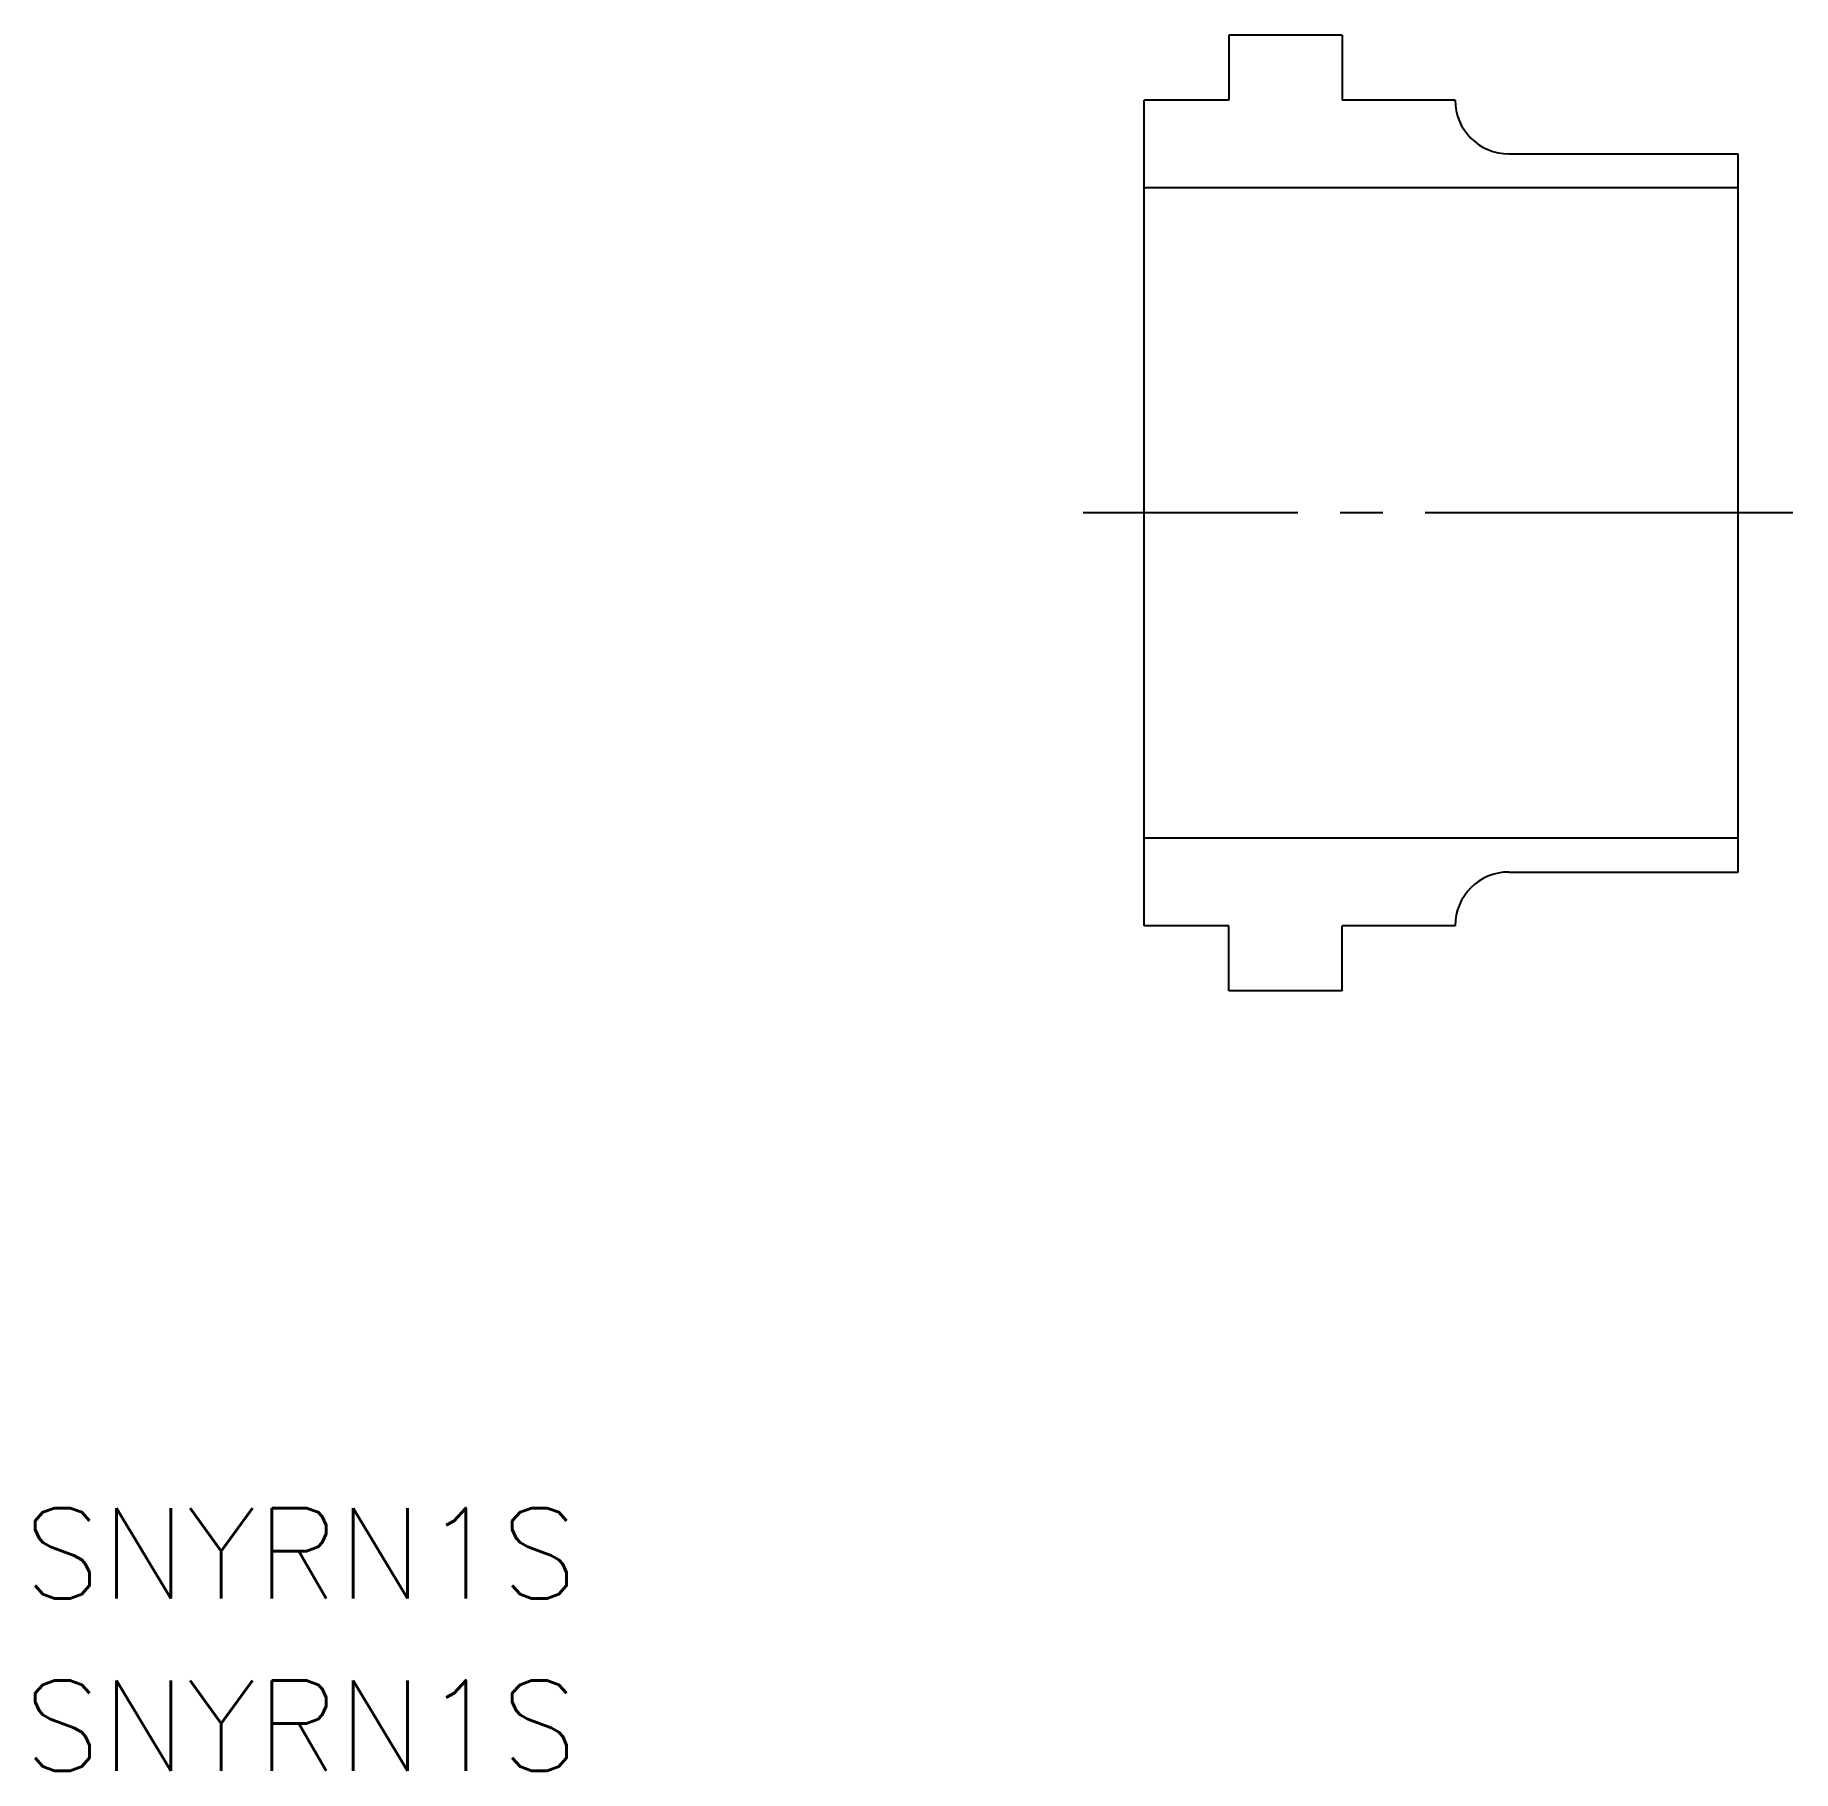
# Model space of a CAD drawing. Extents: x 47.1 to 109.3, y 150.9 to 212.3.
import ezdxf

# ---------------------------------------------------------------- set-up
doc = ezdxf.new("R2010")
doc.units = 0
doc.linetypes.add('CENTER', pattern=[17.5, 13, -1.5, 1.5, -1.5])
doc.layers.get('0').update_dxf_attribs({"linetype": 'CONTINUOUS'})
doc.layers.add('CENTER', color=1, linetype='CENTER')
doc.styles.get("Standard").update_dxf_attribs({"font": 'txt.shx', "bigfont": '@extfont2.shx'})

msp = doc.modelspace()

# ---------------------------------------------------------------- linework, layer by layer
at = {"color": 7, "linetype": 'CONTINUOUS'}
for p, q in [((93.347, 212.279), (89.347, 212.279)), ((89.347, 212.279), (89.347, 209.979)), ((93.347, 212.279), (93.347, 209.979)), ((86.347, 180.779), (86.347, 209.979)), ((89.347, 209.979), (86.347, 209.979)), ((97.347, 209.979), (93.347, 209.979)), ((97.347, 209.979), (97.347, 209.979)), ((99.247, 208.079), (107.347, 208.079)), ((107.347, 182.679), (107.347, 208.079)), ((107.347, 206.879), (86.347, 206.879)), ((107.347, 183.879), (86.347, 183.879)), ((99.247, 182.679), (107.347, 182.679)), ((89.347, 180.779), (86.347, 180.779)), ((89.347, 178.479), (89.347, 180.779)), ((93.347, 178.479), (93.347, 180.779)), ((97.347, 180.779), (93.347, 180.779)), ((97.347, 180.779), (97.347, 180.779)), ((93.347, 178.479), (89.347, 178.479))]:
    msp.add_line(p, q, dxfattribs=at)
for centre, start, end in [((99.247, 209.979), 180, 270), ((99.247, 180.779), 90, 180)]:
    msp.add_arc(centre, 1.9, start, end, dxfattribs=at)
at = {"layer": 'CENTER', "color": 1, "linetype": 'CENTER'}
msp.add_line((109.286, 195.379), (84.197, 195.379), dxfattribs=at)

# ---------------------------------------------------------------- texts
at = {"color": 7, "linetype": 'CONTINUOUS'}
for p in [(46.728, 156.984), (46.728, 150.887)]:
    msp.add_text('SNYRN1S', height=3.2, dxfattribs=at).set_placement(p)

doc.saveas('drawing.dxf')
